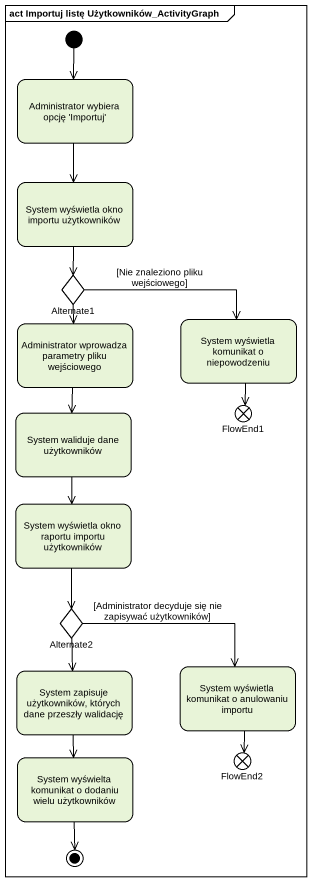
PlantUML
@startuml
mainframe act Importuj listę Użytkowników_ActivityGraph
hide empty description
state "Administrator wybiera opcję 'Importuj'" as Administrator_wybiera_opcję
state "System wyświetla okno importu użytkowników" as System_wyświetla_okno
state Alternate1 <<choice>>
state "Administrator wprowadza parametry pliku wejściowego" as Administrator_wprowadza
state "System wyświetla komunikat o niepowodzeniu" as System_wyświetla_komunikat
state "System waliduje dane użytkowników" as System_waliduje_dane
state FlowEnd1 <<end>>
state "System wyświetla okno raportu importu użytkowników" as System_wyświetla_okno_2
state Alternate2 <<choice>>
state "System zapisuje użytkowników, których dane przeszły walidację" as System_zapisuje
state "System wyświetla komunikat o anulowaniu importu" as System_wyświetla_komunikat_2
state "System wyświelta komunikat o dodaniu wielu użytkowników" as System_wyświelta_komunikat
state FlowEnd2 <<end>>
[*] --> Administrator_wybiera_opcję
Administrator_wybiera_opcję --> System_wyświetla_okno
System_wyświetla_okno --> Alternate1
Alternate1 --> Administrator_wprowadza
Alternate1 -right-> System_wyświetla_komunikat : [Nie znaleziono pliku wejściowego]
Administrator_wprowadza --> System_waliduje_dane
System_wyświetla_komunikat --> FlowEnd1
System_waliduje_dane --> System_wyświetla_okno_2
System_wyświetla_okno_2 --> Alternate2
Alternate2 --> System_zapisuje
Alternate2 -right-> System_wyświetla_komunikat_2 : [Administrator decyduje się nie zapisywać użytkowników]
System_zapisuje --> System_wyświelta_komunikat
System_wyświetla_komunikat_2 --> FlowEnd2
System_wyświelta_komunikat --> [*]
@enduml
